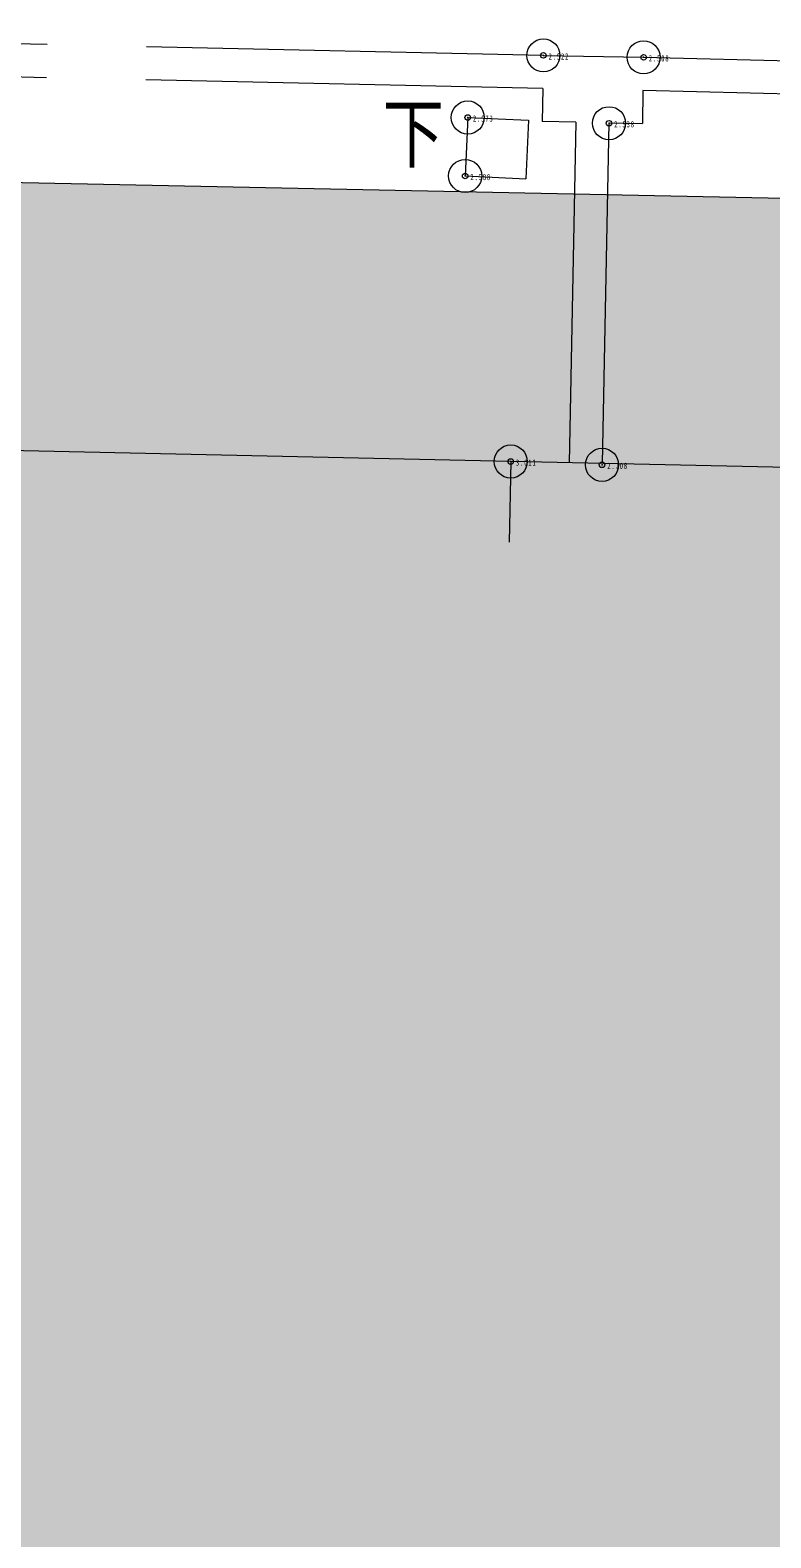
# Model space of a CAD drawing. Units: millimetres, scale not verified. Extents: x -252300 to 252300, y -178200 to 178200.
# Drawn here: x -54350 to -47633, y 84380 to 98042 of the extents above; entities that cross this region are included whole.
import ezdxf
from ezdxf.enums import TextEntityAlignment as Align

# ---------------------------------------------------------------- set-up
doc = ezdxf.new("R2010")
doc.units = ezdxf.units.MM
doc.header["$LTSCALE"] = 600
doc.header["$PDMODE"] = 32
doc.header["$PDSIZE"] = 300
doc.linetypes.add('DASHED', pattern=[7.5, 6, -1.5])
for name, color, linetype, lineweight in [('0-1_S-SUV', 7, 'Continuous', 13), ('0-A_旅客ターミナル敷地', 6, 'Continuous', 13), ('0-B_点字ブロック', 40, 'DASHED', 13), ('0-E_非表示独標', 253, 'Continuous', 13)]:
    doc.layers.add(name, color=color, linetype=linetype, lineweight=lineweight)
doc.layers.add('0-3_S-SUV-HTXT', color=7, linetype='Continuous')
doc.styles.add('ＭＳ ゴシック', font='')
doc.styles.get('ＭＳ ゴシック').set_extended_font_data('MS Gothic')

msp = doc.modelspace()

# ---------------------------------------------------------------- linework, layer by layer
at = {"layer": '0-1_S-SUV'}
for p, q in [((-50381.7, 97250.3), (-50405.3, 96720.8)), ((-50381.7, 97250.3), (-49832.2, 97225.7)), ((-49832.2, 97225.7), (-49855.8, 96696.2)), ((-50405.3, 96720.8), (-49855.8, 96696.2)), ((-44141.5, 94009.4), (-49992, 94132.7))]:
    msp.add_line(p, q, dxfattribs=at)
at = {"layer": '0-1_S-SUV', "linetype": 'DASHED'}
msp.add_line((-49992, 94132.7), (-50007.4, 93402.8), dxfattribs=at)
at = {"layer": '0-1_S-SUV'}
msp.add_lwpolyline([(-49992, 94132.7), (-56896.7, 94283.1), (-56891.1, 94510.4), (-57394.1, 94530.5)], dxfattribs=at)
at = {"layer": '0-A_旅客ターミナル敷地'}
msp.add_lwpolyline([(-5790.4, 95645.9), (-6112.5, 75548.3), (-94275.3, 77133.7), (-94275.3, 82749.5), (-71081.2, 82278.7), (-70882.8, 96999.4), (-5770.8, 95661.4)], close=True, dxfattribs=at)
for points in [[(-71081.2, 82278.7), (-70882.8, 96999.4), (-5790.4, 95645.9)], [(-70882.8, 96999.4), (-5790.4, 95645.9), (-5770.8, 95661.4)], [(-71081.2, 82278.7), (-6112.5, 75548.3), (-5790.4, 95645.9)]]:
    msp.add_solid(points, dxfattribs=at)
at = {"layer": '0-B_点字ブロック'}
for p, q in [((-49701.7, 97513.8), (-68602.8, 97923.3)), ((-49701.7, 97513.8), (-49707.6, 97213.8)), ((-48792.8, 97495.8), (-48798.7, 97195.9)), ((-36499.7, 97193.3), (-48792.8, 97495.8)), ((-49401, 97207.8), (-49707.6, 97213.8)), ((-49401, 97207.8), (-49463.5, 94121.5)), ((-49101.1, 97201.8), (-49163.5, 94115.2)), ((-49101.1, 97201.8), (-48798.7, 97195.9))]:
    msp.add_line(p, q, dxfattribs=at)
for points in [[(-49695.8, 97813.7), (-68542.2, 98222), (-75654.9, 101049.4), (-78794.8, 101092.3), (-78776.1, 102070.9)], [(-49695.8, 97813.7), (-48786.9, 97795.8), (-36489.1, 97493.1)]]:
    msp.add_lwpolyline(points, dxfattribs=at)
at = {"layer": '0-E_非表示独標'}
for centre in [(-49696, 97813.2), (-48787.3, 97796), (-50381.9, 97250.7), (-49100.9, 97198.7), (-50405.1, 96720.8), (-49992.1, 94133), (-49164.1, 94103.4)]:
    msp.add_circle(centre, 25, dxfattribs=at)
for p in [(-49696, 97813.2), (-48787.3, 97796), (-50381.9, 97250.7), (-49100.9, 97198.7), (-50405.1, 96720.8), (-49992.1, 94133), (-49164.1, 94103.4)]:
    msp.add_point(p, dxfattribs=at)

# ---------------------------------------------------------------- texts
at = {"layer": '0-3_S-SUV-HTXT', "style": 'ＭＳ ゴシック', "width": 0.8}
msp.add_text('下', height=509.5, rotation=359.994, dxfattribs=at).set_placement((-51154.9, 96698.8), align=Align.BOTTOM_LEFT)
at = {"layer": '0-E_非表示独標', "char_height": 56.61, "attachment_point": 7, "rotation": 359.994, "style": 'ＭＳ ゴシック'}
for s, insert in [('\\T1.25;\\W0.65;2.522', (-49649.1, 97774.6)), ('\\T1.25;\\W0.65;2.508', (-48740.4, 97757.4)), ('\\T1.25;\\W0.65;2.573', (-50335.1, 97212.1)), ('\\T1.25;\\W0.65;2.538', (-49054, 97160.1)), ('\\T1.25;\\W0.65;2.588', (-50358.2, 96682.2)), ('\\T1.25;\\W0.65;3.011', (-49945.3, 94094.4)), ('\\T1.25;\\W0.65;2.708', (-49117.2, 94064.8))]:
    msp.add_mtext(s, dxfattribs=dict(at, insert=insert))

doc.saveas('drawing.dxf')
